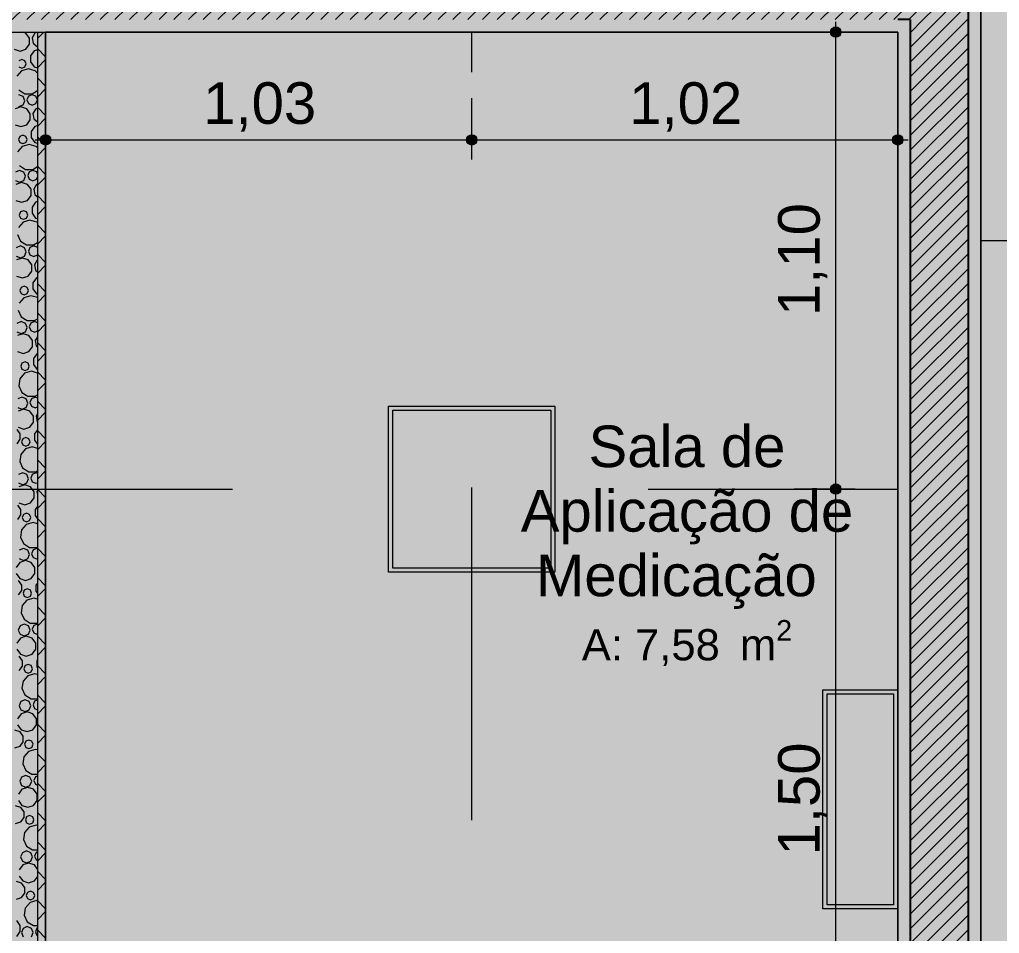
# Model space of a CAD drawing. Header units: metres. Extents: x -77 to -41.1, y -68 to -27.7.
# Drawn here: x -58.826 to -56.469, y -40.573 to -38.374 of the extents above; entities that cross this region are included whole.
import ezdxf

# ---------------------------------------------------------------- set-up
doc = ezdxf.new("R2010")
doc.units = ezdxf.units.M
doc.header["$MEASUREMENT"] = 0
doc.linetypes.add('AStair_dashed', pattern=[1.8, 0.8, -1])
for name, color, linetype in [('COTAS FORRO.EXEC', 7, 'Continuous'), ('FORRO.EXEC', 7, 'Continuous'), ('LUMINOTÉCNICA', 7, 'Continuous'), ('PAREDE CONSTRUIR', 7, 'Continuous'), ('ZONA', 7, 'Continuous')]:
    doc.layers.add(name, color=color, linetype=linetype)
for name, color, linetype, lineweight, true_color in [('COTAS FORRO.EXEC_Caneta_No__25', 7, 'Continuous', 13, 0x982312), ('LAJES.EST_Caneta_No__18', 7, 'Continuous', 0, 0xdfdfdf), ('LAJES.EST_Caneta_No__254', 7, 'Continuous', 0, 0xd1c9ad), ('LUMINOTÉCNICA_Caneta_No__27', 7, 'Continuous', 0, 0xbd2d17), ('LUMINOTÉCNICA_Caneta_No__46', 7, 'Continuous', 0, 0xbf8f00), ('LUMINOTÉCNICA_Caneta_No__56', 7, 'Continuous', 0, 0xffe495), ('ZONA_Caneta_No__56', 7, 'Continuous', 0, 0xffe495)]:
    doc.layers.add(name, color=color, linetype=linetype, lineweight=lineweight, true_color=true_color)
for name, color, linetype, lineweight in [('FORRO.EXEC_Caneta_No__241', 7, 'Continuous', 13), ('LUMINOTÉCNICA_Caneta_No__96', 252, 'Continuous', 0), ('PAREDE CONSTRUIR_Caneta_No__241', 7, 'Continuous', 13), ('PAREDE CONSTRUIR_Caneta_No__3', 7, 'Continuous', 25), ('PAREDE CONSTRUIR_Caneta_No__83', 84, 'Continuous', 0), ('PAREDE CONSTRUIR_Caneta_No__96', 252, 'Continuous', 0), ('Selos de Zona Archicad_Caneta_No__11', 7, 'Continuous', 5)]:
    doc.layers.add(name, color=color, linetype=linetype, lineweight=lineweight)
doc.styles.add('GENERATED_STYLE_1', font='arial.ttf')
doc.dimstyles.new('GENERATED_STYLE__1', dxfattribs={"dimtxt": 0.1, "dimasz": 0.0475, "dimexe": 0.18, "dimexo": 0.1, "dimgap": 0, "dimtad": 1, "dimtih": 1, "dimtoh": 1, "dimzin": 0, "dimdsep": 46, "dimtxsty": 'GENERATED_STYLE_1', "dimblk": 'ARROWHEAD_11', "dimblk1": 'ARROWHEAD_11', "dimblk2": 'ARROWHEAD_11', "dimcen": 0.09, "dimclrd": 256, "dimclre": 256, "dimclrt": 256, "dimadec": 0, "dimazin": 0, "dimtfac": 1, "dimtdec": 4, "dimtmove": 0, "dimatfit": 3, "dimfxl": 0, "dimtolj": 1, "dimtzin": 0, "dimarcsym": 0})
doc.dimstyles.new('GENERATED_STYLE__2', dxfattribs={"dimtxt": 0.1, "dimasz": 0.0475, "dimexe": 0.18, "dimexo": 0.1, "dimgap": 0, "dimtad": 1, "dimzin": 0, "dimdsep": 46, "dimtxsty": 'GENERATED_STYLE_1', "dimblk": 'ARROWHEAD_11', "dimblk1": 'ARROWHEAD_11', "dimblk2": 'ARROWHEAD_11', "dimcen": 0.09, "dimclrd": 256, "dimclre": 256, "dimclrt": 256, "dimadec": 0, "dimazin": 0, "dimtfac": 1, "dimtdec": 4, "dimtmove": 0, "dimatfit": 3, "dimfxl": 0, "dimtolj": 1, "dimtzin": 0, "dimarcsym": 0})
pattern_1 = [(45, (0, 0), (-0.0176776695, 0.0176776695), [])]

# ---------------------------------------------------------------- blocks, each defined once
blk = doc.blocks.new('Sala de Aplicação de Medicação_9_10_3', base_point=(-57.2209, -39.6223))
at = {"layer": 'Selos de Zona Archicad_Caneta_No__11', "color": 7, "lineweight": 5, "insert": (-57.2209, -39.3508), "char_height": 0.1, "width": 1, "attachment_point": 2, "line_spacing_factor": 0.931816, "style": 'GENERATED_STYLE_1'}
blk.add_mtext('\\A1;{\\pqc;\\pt0,0.55;\\fArial|b0|i0|c0|p0;\\W1.000000;Sala de Aplicação de Medicação\\fArial|b0|i0|c0|p0;\\W1.000000;\\A1{\\H.66x;\\S^  ;}\\fArial|b0|i0|c0|p0;\\W1.000000;\\fArial|b0|i0|c0|p0;\\W1.000000;\\A1{\\H.66x;\\S^  ;}}', dxfattribs=at)
at = {"layer": 'Selos de Zona Archicad_Caneta_No__11', "color": 7, "lineweight": 5, "insert": (-57.2209, -39.8189), "char_height": 0.075, "attachment_point": 2, "style": 'GENERATED_STYLE_1'}
blk.add_mtext('\\A1;{\\pqc;\\pt0,0.55;\\fArial|b0|i0|c0|p0;\\W1.000000;A: 7,58\\fArial|b0|i0|c0|p0;\\W1.000000;\\A1{\\H.66x;\\S^  ;}\\fArial|b0|i0|c0|p0;\\W1.000000; m\\fArial|b0|i0|c0|p0;\\W1.000000;\\A1{\\H.66x;\\S2^  ;}}', dxfattribs=at)
blk = doc.blocks.new('*X54')
at = {"layer": 'PAREDE CONSTRUIR_Caneta_No__96', "color": 252, "linetype": 'Continuous', "lineweight": 0}
for p, q in [((-58.8112, -38.4063), (-58.8191, -38.4037)), ((-58.8025, -38.4182), (-58.8112, -38.4063)), ((-58.8025, -38.4329), (-58.8025, -38.4182)), ((-58.7895, -38.4065), (-58.7961, -38.4178)), ((-58.7961, -38.4178), (-58.7938, -38.4308)), ((-58.7837, -38.4044), (-58.7895, -38.4065)), ((-58.8112, -38.4449), (-58.8025, -38.4329)), ((-58.7938, -38.4308), (-58.7837, -38.4392)), ((-58.7837, -38.4392), (-58.7837, -38.4392)), ((-58.8392, -38.4449), (-58.8252, -38.4494)), ((-58.8252, -38.4494), (-58.8112, -38.4449)), ((-58.7916, -38.4492), (-58.8002, -38.461)), ((-58.8002, -38.461), (-58.8002, -38.4757)), ((-58.7837, -38.4467), (-58.7916, -38.4492)), ((-58.8207, -38.4696), (-58.828, -38.4727)), ((-58.828, -38.4873), (-58.8207, -38.4903)), ((-58.8134, -38.4727), (-58.8207, -38.4696)), ((-58.8207, -38.4903), (-58.8134, -38.4873)), ((-58.8104, -38.48), (-58.8134, -38.4727)), ((-58.8134, -38.4873), (-58.8104, -38.48)), ((-58.8002, -38.4757), (-58.7916, -38.4875)), ((-58.7916, -38.4875), (-58.7837, -38.49)), ((-58.8217, -38.4971), (-58.833, -38.5101)), ((-58.8051, -38.4922), (-58.8217, -38.4971)), ((-58.7886, -38.4971), (-58.8051, -38.4922)), ((-58.7837, -38.5027), (-58.7886, -38.4971)), ((-58.8282, -38.5428), (-58.8137, -38.5522)), ((-58.8181, -38.5588), (-58.8282, -38.5546)), ((-58.8139, -38.5689), (-58.8181, -38.5588)), ((-58.8137, -38.5522), (-58.7965, -38.5522)), ((-58.8051, -38.5583), (-58.8088, -38.5671)), ((-58.7963, -38.5546), (-58.8051, -38.5583)), ((-58.7965, -38.5522), (-58.7837, -38.544)), ((-58.7874, -38.5583), (-58.7963, -38.5546)), ((-58.7837, -38.5671), (-58.7874, -38.5583)), ((-58.8233, -38.5837), (-58.8374, -38.5883)), ((-58.8282, -38.5832), (-58.8181, -38.579)), ((-58.8093, -38.5883), (-58.8233, -38.5837)), ((-58.8181, -38.579), (-58.8139, -38.5689)), ((-58.8088, -38.5671), (-58.8051, -38.576)), ((-58.8051, -38.576), (-58.7963, -38.5797)), ((-58.7963, -38.5797), (-58.7874, -38.576)), ((-58.7874, -38.576), (-58.7837, -38.5671)), ((-58.8006, -38.6002), (-58.8093, -38.5883)), ((-58.8006, -38.6149), (-58.8006, -38.6002)), ((-58.7876, -38.5885), (-58.7942, -38.5998)), ((-58.7942, -38.5998), (-58.7919, -38.6128)), ((-58.7837, -38.587), (-58.7876, -38.5885)), ((-58.8374, -38.6269), (-58.8233, -38.6314)), ((-58.8233, -38.6314), (-58.8093, -38.6269)), ((-58.8093, -38.6269), (-58.8006, -38.6149)), ((-58.7897, -38.6312), (-58.7983, -38.643)), ((-58.7919, -38.6128), (-58.7837, -38.6196)), ((-58.7837, -38.6293), (-58.7897, -38.6312)), ((-58.8262, -38.6547), (-58.8292, -38.662)), ((-58.8189, -38.6516), (-58.8262, -38.6547)), ((-58.8116, -38.6547), (-58.8189, -38.6516)), ((-58.8085, -38.662), (-58.8116, -38.6547)), ((-58.7983, -38.643), (-58.7983, -38.6577)), ((-58.8292, -38.662), (-58.8262, -38.6693)), ((-58.8262, -38.6693), (-58.8189, -38.6723)), ((-58.8033, -38.6742), (-58.8198, -38.6791)), ((-58.8189, -38.6723), (-58.8116, -38.6693)), ((-58.8116, -38.6693), (-58.8085, -38.662)), ((-58.7867, -38.6791), (-58.8033, -38.6742)), ((-58.7983, -38.6577), (-58.7897, -38.6695)), ((-58.7897, -38.6695), (-58.7837, -38.6714)), ((-58.8198, -38.6791), (-58.8311, -38.6921)), ((-58.7837, -38.6825), (-58.7867, -38.6791)), ((-58.8264, -38.7248), (-58.8119, -38.7342)), ((-58.8263, -38.7366), (-58.8364, -38.7408)), ((-58.8162, -38.7408), (-58.8263, -38.7366)), ((-58.812, -38.7509), (-58.8162, -38.7408)), ((-58.8119, -38.7342), (-58.7946, -38.7342)), ((-58.8033, -38.7403), (-58.8069, -38.7491)), ((-58.8069, -38.7491), (-58.8033, -38.758)), ((-58.7944, -38.7366), (-58.8033, -38.7403)), ((-58.7946, -38.7342), (-58.7837, -38.7271)), ((-58.7855, -38.7403), (-58.7944, -38.7366)), ((-58.7837, -38.7447), (-58.7855, -38.7403)), ((-58.8364, -38.761), (-58.8263, -38.7652)), ((-58.8215, -38.7657), (-58.8355, -38.7703)), ((-58.8263, -38.7652), (-58.8162, -38.761)), ((-58.8075, -38.7703), (-58.8215, -38.7657)), ((-58.8162, -38.761), (-58.812, -38.7509)), ((-58.7988, -38.7822), (-58.8075, -38.7703)), ((-58.8033, -38.758), (-58.7944, -38.7617)), ((-58.7944, -38.7617), (-58.7855, -38.758)), ((-58.7858, -38.7705), (-58.7923, -38.7818)), ((-58.7837, -38.7697), (-58.7858, -38.7705)), ((-58.7855, -38.758), (-58.7837, -38.7536)), ((-58.7988, -38.7969), (-58.7988, -38.7822)), ((-58.7923, -38.7818), (-58.7901, -38.7948)), ((-58.7901, -38.7948), (-58.7837, -38.8001)), ((-58.8355, -38.8089), (-58.8215, -38.8134)), ((-58.8215, -38.8134), (-58.8075, -38.8089)), ((-58.8075, -38.8089), (-58.7988, -38.7969)), ((-58.7879, -38.8132), (-58.7965, -38.825)), ((-58.7837, -38.8119), (-58.7879, -38.8132)), ((-58.8243, -38.8367), (-58.8274, -38.844)), ((-58.817, -38.8336), (-58.8243, -38.8367)), ((-58.8097, -38.8367), (-58.817, -38.8336)), ((-58.8067, -38.844), (-58.8097, -38.8367)), ((-58.7965, -38.825), (-58.7965, -38.8397)), ((-58.7965, -38.8397), (-58.7879, -38.8515)), ((-58.818, -38.861), (-58.8292, -38.8741)), ((-58.8274, -38.844), (-58.8243, -38.8513)), ((-58.8243, -38.8513), (-58.817, -38.8543)), ((-58.8014, -38.8562), (-58.818, -38.861)), ((-58.817, -38.8543), (-58.8097, -38.8513)), ((-58.8097, -38.8513), (-58.8067, -38.844)), ((-58.7849, -38.861), (-58.8014, -38.8562)), ((-58.7879, -38.8515), (-58.7837, -38.8528)), ((-58.7837, -38.8624), (-58.7849, -38.861)), ((-58.8317, -38.8912), (-58.8245, -38.9068)), ((-58.8245, -38.9068), (-58.81, -38.9162)), ((-58.7928, -38.9162), (-58.7837, -38.9103)), ((-58.8245, -38.9186), (-58.8346, -38.9228)), ((-58.8143, -38.9228), (-58.8245, -38.9186)), ((-58.8102, -38.9329), (-58.8143, -38.9228)), ((-58.8143, -38.943), (-58.8102, -38.9329)), ((-58.81, -38.9162), (-58.7928, -38.9162)), ((-58.8014, -38.9223), (-58.8051, -38.9311)), ((-58.8051, -38.9311), (-58.8014, -38.94)), ((-58.7925, -38.9186), (-58.8014, -38.9223)), ((-58.7837, -38.9222), (-58.7925, -38.9186)), ((-58.8346, -38.943), (-58.8245, -38.9472)), ((-58.8196, -38.9477), (-58.8336, -38.9523)), ((-58.8245, -38.9472), (-58.8143, -38.943)), ((-58.8056, -38.9523), (-58.8196, -38.9477)), ((-58.7969, -38.9642), (-58.8056, -38.9523)), ((-58.8014, -38.94), (-58.7925, -38.9437)), ((-58.7925, -38.9437), (-58.7837, -38.94)), ((-58.7839, -38.9525), (-58.7905, -38.9638)), ((-58.7837, -38.9524), (-58.7839, -38.9525)), ((-58.8056, -38.9909), (-58.7969, -38.9789)), ((-58.7969, -38.9789), (-58.7969, -38.9642)), ((-58.7905, -38.9638), (-58.7882, -38.9767)), ((-58.7882, -38.9767), (-58.7837, -38.9805)), ((-58.8336, -38.9909), (-58.8196, -38.9954)), ((-58.8196, -38.9954), (-58.8056, -38.9909)), ((-58.786, -38.9952), (-58.7946, -39.007)), ((-58.7946, -39.007), (-58.7946, -39.0216)), ((-58.7837, -38.9945), (-58.786, -38.9952)), ((-58.8225, -39.0187), (-58.8255, -39.026)), ((-58.8255, -39.026), (-58.8225, -39.0333)), ((-58.8152, -39.0156), (-58.8225, -39.0187)), ((-58.8079, -39.0187), (-58.8152, -39.0156)), ((-58.8048, -39.026), (-58.8079, -39.0187)), ((-58.8079, -39.0333), (-58.8048, -39.026)), ((-58.7946, -39.0216), (-58.786, -39.0335)), ((-58.8161, -39.043), (-58.8274, -39.0561)), ((-58.8225, -39.0333), (-58.8152, -39.0363)), ((-58.7996, -39.0382), (-58.8161, -39.043)), ((-58.8152, -39.0363), (-58.8079, -39.0333)), ((-58.7837, -39.0428), (-58.7996, -39.0382)), ((-58.786, -39.0335), (-58.7837, -39.0342)), ((-58.8298, -39.0731), (-58.8227, -39.0888)), ((-58.8226, -39.1006), (-58.8327, -39.1048)), ((-58.8227, -39.0888), (-58.8082, -39.0982)), ((-58.8125, -39.1048), (-58.8226, -39.1006)), ((-58.8082, -39.0982), (-58.7909, -39.0982)), ((-58.7907, -39.1006), (-58.7996, -39.1043)), ((-58.7909, -39.0982), (-58.7837, -39.0935)), ((-58.7837, -39.1035), (-58.7907, -39.1006)), ((-58.8327, -39.125), (-58.8226, -39.1292)), ((-58.8226, -39.1292), (-58.8125, -39.125)), ((-58.8083, -39.1149), (-58.8125, -39.1048)), ((-58.8125, -39.125), (-58.8083, -39.1149)), ((-58.7996, -39.1043), (-58.8032, -39.1131)), ((-58.8032, -39.1131), (-58.7996, -39.122)), ((-58.7996, -39.122), (-58.7907, -39.1257)), ((-58.7907, -39.1257), (-58.7837, -39.1228)), ((-58.8178, -39.1297), (-58.8318, -39.1343)), ((-58.8038, -39.1343), (-58.8178, -39.1297)), ((-58.7951, -39.1462), (-58.8038, -39.1343)), ((-58.7951, -39.1609), (-58.7951, -39.1462)), ((-58.7837, -39.1373), (-58.7886, -39.1458)), ((-58.7886, -39.1458), (-58.7864, -39.1587)), ((-58.8318, -39.1729), (-58.8178, -39.1774)), ((-58.8178, -39.1774), (-58.8038, -39.1729)), ((-58.8038, -39.1729), (-58.7951, -39.1609)), ((-58.7864, -39.1587), (-58.7837, -39.161)), ((-58.7842, -39.1772), (-58.7928, -39.189)), ((-58.7928, -39.189), (-58.7928, -39.2036)), ((-58.7837, -39.1771), (-58.7842, -39.1772)), ((-58.8206, -39.2007), (-58.8237, -39.208)), ((-58.8237, -39.208), (-58.8206, -39.2153)), ((-58.8133, -39.1976), (-58.8206, -39.2007)), ((-58.8206, -39.2153), (-58.8133, -39.2183)), ((-58.7977, -39.2202), (-58.8142, -39.225)), ((-58.806, -39.2007), (-58.8133, -39.1976)), ((-58.8133, -39.2183), (-58.806, -39.2153)), ((-58.803, -39.208), (-58.806, -39.2007)), ((-58.806, -39.2153), (-58.803, -39.208)), ((-58.7837, -39.2243), (-58.7977, -39.2202)), ((-58.7928, -39.2036), (-58.7842, -39.2155)), ((-58.7842, -39.2155), (-58.7837, -39.2156)), ((-58.8255, -39.2381), (-58.828, -39.2551)), ((-58.8142, -39.225), (-58.8255, -39.2381)), ((-58.828, -39.2551), (-58.8208, -39.2708)), ((-58.8207, -39.2826), (-58.8309, -39.2868)), ((-58.8208, -39.2708), (-58.8063, -39.2802)), ((-58.8106, -39.2868), (-58.8207, -39.2826)), ((-58.8065, -39.2969), (-58.8106, -39.2868)), ((-58.8063, -39.2802), (-58.7891, -39.2802)), ((-58.7977, -39.2862), (-58.8014, -39.2951)), ((-58.7888, -39.2826), (-58.7977, -39.2862)), ((-58.7891, -39.2802), (-58.7837, -39.2767)), ((-58.7837, -39.2847), (-58.7888, -39.2826)), ((-58.8309, -39.307), (-58.8207, -39.3112)), ((-58.8159, -39.3117), (-58.8299, -39.3163)), ((-58.8207, -39.3112), (-58.8106, -39.307)), ((-58.8019, -39.3163), (-58.8159, -39.3117)), ((-58.8106, -39.307), (-58.8065, -39.2969)), ((-58.8014, -39.2951), (-58.7977, -39.304)), ((-58.7977, -39.304), (-58.7888, -39.3077)), ((-58.7888, -39.3077), (-58.7837, -39.3055)), ((-58.7932, -39.3282), (-58.8019, -39.3163)), ((-58.7932, -39.3429), (-58.7932, -39.3282)), ((-58.7837, -39.3225), (-58.7868, -39.3278)), ((-58.7868, -39.3278), (-58.7845, -39.3407)), ((-58.8249, -39.3707), (-58.8326, -39.36)), ((-58.8299, -39.3549), (-58.8159, -39.3594)), ((-58.8159, -39.3594), (-58.8019, -39.3549)), ((-58.8019, -39.3549), (-58.7932, -39.3429)), ((-58.7837, -39.3611), (-58.7909, -39.371)), ((-58.7845, -39.3407), (-58.7837, -39.3414)), ((-58.8326, -39.3945), (-58.8249, -39.3838)), ((-58.8249, -39.3838), (-58.8249, -39.3707)), ((-58.8188, -39.3826), (-58.8218, -39.39)), ((-58.8115, -39.3796), (-58.8188, -39.3826)), ((-58.8042, -39.3826), (-58.8115, -39.3796)), ((-58.8011, -39.39), (-58.8042, -39.3826)), ((-58.7909, -39.371), (-58.7909, -39.3856)), ((-58.7909, -39.3856), (-58.7837, -39.3955)), ((-58.8124, -39.407), (-58.8237, -39.4201)), ((-58.8218, -39.39), (-58.8188, -39.3973)), ((-58.8188, -39.3973), (-58.8115, -39.4003)), ((-58.7958, -39.4022), (-58.8124, -39.407)), ((-58.8115, -39.4003), (-58.8042, -39.3973)), ((-58.8042, -39.3973), (-58.8011, -39.39)), ((-58.7837, -39.4057), (-58.7958, -39.4022)), ((-58.8237, -39.4201), (-58.8261, -39.4371)), ((-58.8261, -39.4371), (-58.819, -39.4528)), ((-58.819, -39.4528), (-58.8045, -39.4622)), ((-58.8189, -39.4646), (-58.829, -39.4688)), ((-58.8088, -39.4688), (-58.8189, -39.4646)), ((-58.8046, -39.4789), (-58.8088, -39.4688)), ((-58.8088, -39.489), (-58.8046, -39.4789)), ((-58.8045, -39.4622), (-58.7872, -39.4622)), ((-58.7958, -39.4682), (-58.7995, -39.4771)), ((-58.7995, -39.4771), (-58.7958, -39.486)), ((-58.787, -39.4646), (-58.7958, -39.4682)), ((-58.7872, -39.4622), (-58.7837, -39.4599)), ((-58.7837, -39.4659), (-58.787, -39.4646)), ((-58.829, -39.489), (-58.8189, -39.4932)), ((-58.8141, -39.4937), (-58.8281, -39.4983)), ((-58.8189, -39.4932), (-58.8088, -39.489)), ((-58.8, -39.4983), (-58.8141, -39.4937)), ((-58.7914, -39.5102), (-58.8, -39.4983)), ((-58.7958, -39.486), (-58.787, -39.4896)), ((-58.787, -39.4896), (-58.7837, -39.4883)), ((-58.8, -39.5369), (-58.7914, -39.5249)), ((-58.7914, -39.5249), (-58.7914, -39.5102)), ((-58.7837, -39.5077), (-58.7849, -39.5098)), ((-58.7849, -39.5098), (-58.7837, -39.5167)), ((-58.8231, -39.5527), (-58.8308, -39.542)), ((-58.8281, -39.5369), (-58.8141, -39.5414)), ((-58.8141, -39.5414), (-58.8, -39.5369)), ((-58.7837, -39.5457), (-58.7891, -39.553)), ((-58.8308, -39.5765), (-58.8231, -39.5658)), ((-58.8231, -39.5658), (-58.8231, -39.5527)), ((-58.8169, -39.5646), (-58.8199, -39.572)), ((-58.8199, -39.572), (-58.8169, -39.5793)), ((-58.8096, -39.5616), (-58.8169, -39.5646)), ((-58.8023, -39.5646), (-58.8096, -39.5616)), ((-58.7993, -39.572), (-58.8023, -39.5646)), ((-58.8023, -39.5793), (-58.7993, -39.572)), ((-58.7891, -39.553), (-58.7891, -39.5676)), ((-58.7891, -39.5676), (-58.7837, -39.575)), ((-58.8105, -39.589), (-58.8218, -39.6021)), ((-58.8169, -39.5793), (-58.8096, -39.5823)), ((-58.794, -39.5842), (-58.8105, -39.589)), ((-58.8096, -39.5823), (-58.8023, -39.5793)), ((-58.7837, -39.5872), (-58.794, -39.5842)), ((-58.8218, -39.6021), (-58.8243, -39.6191)), ((-58.8243, -39.6191), (-58.8171, -39.6348)), ((-58.8171, -39.6348), (-58.8026, -39.6441)), ((-58.8026, -39.6441), (-58.7854, -39.6441)), ((-58.7854, -39.6441), (-58.7837, -39.6431)), ((-58.817, -39.6466), (-58.8271, -39.6508)), ((-58.8069, -39.6508), (-58.817, -39.6466)), ((-58.8027, -39.6609), (-58.8069, -39.6508)), ((-58.8069, -39.671), (-58.8027, -39.6609)), ((-58.794, -39.6502), (-58.7977, -39.6591)), ((-58.7977, -39.6591), (-58.794, -39.668)), ((-58.7851, -39.6466), (-58.794, -39.6502)), ((-58.794, -39.668), (-58.7851, -39.6716)), ((-58.7837, -39.6472), (-58.7851, -39.6466)), ((-58.8262, -39.6803), (-58.8349, -39.6922)), ((-58.8271, -39.671), (-58.817, -39.6752)), ((-58.8122, -39.6757), (-58.8262, -39.6803)), ((-58.817, -39.6752), (-58.8069, -39.671)), ((-58.7982, -39.6803), (-58.8122, -39.6757)), ((-58.7895, -39.6922), (-58.7982, -39.6803)), ((-58.7895, -39.7069), (-58.7895, -39.6922)), ((-58.7851, -39.6716), (-58.7837, -39.6711)), ((-58.8349, -39.7069), (-58.8262, -39.7188)), ((-58.7982, -39.7188), (-58.7895, -39.7069)), ((-58.8212, -39.7347), (-58.8289, -39.724)), ((-58.8262, -39.7188), (-58.8122, -39.7234)), ((-58.8212, -39.7478), (-58.8212, -39.7347)), ((-58.8122, -39.7234), (-58.7982, -39.7188)), ((-58.7837, -39.7302), (-58.7872, -39.735)), ((-58.7872, -39.735), (-58.7872, -39.7496)), ((-58.8289, -39.7585), (-58.8212, -39.7478)), ((-58.8151, -39.7466), (-58.8181, -39.754)), ((-58.8181, -39.754), (-58.8151, -39.7613)), ((-58.8078, -39.7436), (-58.8151, -39.7466)), ((-58.8151, -39.7613), (-58.8078, -39.7643)), ((-58.8004, -39.7466), (-58.8078, -39.7436)), ((-58.8078, -39.7643), (-58.8004, -39.7613)), ((-58.7974, -39.754), (-58.8004, -39.7466)), ((-58.8004, -39.7613), (-58.7974, -39.754)), ((-58.7872, -39.7496), (-58.7837, -39.7544)), ((-58.82, -39.7841), (-58.8224, -39.8011)), ((-58.8087, -39.771), (-58.82, -39.7841)), ((-58.7921, -39.7662), (-58.8087, -39.771)), ((-58.7837, -39.7686), (-58.7921, -39.7662)), ((-58.8224, -39.8011), (-58.8153, -39.8168)), ((-58.8253, -39.8328), (-58.8295, -39.8429)), ((-58.8152, -39.8286), (-58.8253, -39.8328)), ((-58.8153, -39.8168), (-58.8008, -39.8261)), ((-58.8051, -39.8328), (-58.8152, -39.8286)), ((-58.8009, -39.8429), (-58.8051, -39.8328)), ((-58.8008, -39.8261), (-58.7837, -39.8261)), ((-58.7921, -39.8322), (-58.7958, -39.8411)), ((-58.7837, -39.8287), (-58.7921, -39.8322)), ((-58.8295, -39.8429), (-58.8253, -39.853)), ((-58.8253, -39.853), (-58.8152, -39.8572)), ((-58.8152, -39.8572), (-58.8051, -39.853)), ((-58.8051, -39.853), (-58.8009, -39.8429)), ((-58.7958, -39.8411), (-58.7921, -39.85)), ((-58.7921, -39.85), (-58.7837, -39.8535)), ((-58.8244, -39.8623), (-58.833, -39.8742)), ((-58.8104, -39.8577), (-58.8244, -39.8623)), ((-58.7963, -39.8623), (-58.8104, -39.8577)), ((-58.7877, -39.8742), (-58.7963, -39.8623)), ((-58.7877, -39.8889), (-58.7877, -39.8742)), ((-58.833, -39.8889), (-58.8244, -39.9008)), ((-58.8244, -39.9008), (-58.8104, -39.9054)), ((-58.8104, -39.9054), (-58.7963, -39.9008)), ((-58.7963, -39.9008), (-58.7877, -39.8889)), ((-58.8194, -39.9167), (-58.8271, -39.906)), ((-58.8194, -39.9298), (-58.8194, -39.9167)), ((-58.8059, -39.9256), (-58.8132, -39.9286)), ((-58.7986, -39.9286), (-58.8059, -39.9256)), ((-58.7837, -39.9148), (-58.7853, -39.917)), ((-58.7853, -39.917), (-58.7853, -39.9316)), ((-58.8271, -39.9404), (-58.8194, -39.9298)), ((-58.8132, -39.9286), (-58.8162, -39.9359)), ((-58.8162, -39.9359), (-58.8132, -39.9433)), ((-58.8132, -39.9433), (-58.8059, -39.9463)), ((-58.7903, -39.9482), (-58.8068, -39.953)), ((-58.8059, -39.9463), (-58.7986, -39.9433)), ((-58.7956, -39.9359), (-58.7986, -39.9286)), ((-58.7986, -39.9433), (-58.7956, -39.9359)), ((-58.7837, -39.9501), (-58.7903, -39.9482)), ((-58.7853, -39.9316), (-58.7837, -39.9339)), ((-58.8181, -39.9661), (-58.8206, -39.9831)), ((-58.8068, -39.953), (-58.8181, -39.9661)), ((-58.8206, -39.9831), (-58.8134, -39.9988)), ((-58.8234, -40.0148), (-58.8276, -40.0249)), ((-58.8133, -40.0106), (-58.8234, -40.0148)), ((-58.8134, -39.9988), (-58.7989, -40.0081)), ((-58.8032, -40.0148), (-58.8133, -40.0106)), ((-58.799, -40.0249), (-58.8032, -40.0148)), ((-58.7989, -40.0081), (-58.7837, -40.0081)), ((-58.7903, -40.0142), (-58.794, -40.0231)), ((-58.7837, -40.0115), (-58.7903, -40.0142)), ((-58.8225, -40.0442), (-58.8312, -40.0562)), ((-58.8276, -40.0249), (-58.8234, -40.035)), ((-58.8234, -40.035), (-58.8133, -40.0392)), ((-58.8085, -40.0397), (-58.8225, -40.0442)), ((-58.8133, -40.0392), (-58.8032, -40.035)), ((-58.7945, -40.0442), (-58.8085, -40.0397)), ((-58.8032, -40.035), (-58.799, -40.0249)), ((-58.7858, -40.0562), (-58.7945, -40.0442)), ((-58.794, -40.0231), (-58.7903, -40.032)), ((-58.7903, -40.032), (-58.7837, -40.0347)), ((-58.7858, -40.0709), (-58.7858, -40.0562)), ((-58.8252, -40.088), (-58.8377, -40.084)), ((-58.8312, -40.0709), (-58.8225, -40.0828)), ((-58.8175, -40.0987), (-58.8252, -40.088)), ((-58.8225, -40.0828), (-58.8085, -40.0874)), ((-58.8085, -40.0874), (-58.7945, -40.0828)), ((-58.7945, -40.0828), (-58.7858, -40.0709)), ((-58.8252, -40.1224), (-58.8175, -40.1118)), ((-58.8175, -40.1118), (-58.8175, -40.0987)), ((-58.8114, -40.1106), (-58.8144, -40.1179)), ((-58.804, -40.1076), (-58.8114, -40.1106)), ((-58.7967, -40.1106), (-58.804, -40.1076)), ((-58.7937, -40.1179), (-58.7967, -40.1106)), ((-58.8377, -40.1265), (-58.8252, -40.1224)), ((-58.805, -40.135), (-58.8163, -40.1481)), ((-58.8144, -40.1179), (-58.8114, -40.1253)), ((-58.8114, -40.1253), (-58.804, -40.1283)), ((-58.7884, -40.1302), (-58.805, -40.135)), ((-58.804, -40.1283), (-58.7967, -40.1253)), ((-58.7967, -40.1253), (-58.7937, -40.1179)), ((-58.7837, -40.1315), (-58.7884, -40.1302)), ((-58.8163, -40.1481), (-58.8187, -40.1651)), ((-58.8187, -40.1651), (-58.8116, -40.1808)), ((-58.8116, -40.1808), (-58.7971, -40.1901)), ((-58.8216, -40.1968), (-58.8258, -40.2069)), ((-58.8258, -40.2069), (-58.8216, -40.217)), ((-58.8115, -40.1926), (-58.8216, -40.1968)), ((-58.8014, -40.1968), (-58.8115, -40.1926)), ((-58.7972, -40.2069), (-58.8014, -40.1968)), ((-58.8014, -40.217), (-58.7972, -40.2069)), ((-58.7971, -40.1901), (-58.7837, -40.1901)), ((-58.7884, -40.1962), (-58.7921, -40.2051)), ((-58.7921, -40.2051), (-58.7884, -40.214)), ((-58.7837, -40.1943), (-58.7884, -40.1962)), ((-58.8207, -40.2262), (-58.8293, -40.2382)), ((-58.8216, -40.217), (-58.8115, -40.2212)), ((-58.8066, -40.2217), (-58.8207, -40.2262)), ((-58.8115, -40.2212), (-58.8014, -40.217)), ((-58.7926, -40.2262), (-58.8066, -40.2217)), ((-58.784, -40.2382), (-58.7926, -40.2262)), ((-58.7884, -40.214), (-58.7837, -40.2159)), ((-58.8293, -40.2529), (-58.8207, -40.2648)), ((-58.7926, -40.2648), (-58.784, -40.2529)), ((-58.784, -40.2529), (-58.784, -40.2382)), ((-58.8234, -40.27), (-58.8359, -40.266)), ((-58.8156, -40.2807), (-58.8234, -40.27)), ((-58.8207, -40.2648), (-58.8066, -40.2694)), ((-58.8156, -40.2938), (-58.8156, -40.2807)), ((-58.8066, -40.2694), (-58.7926, -40.2648)), ((-58.8359, -40.3085), (-58.8234, -40.3044)), ((-58.8234, -40.3044), (-58.8156, -40.2938)), ((-58.8095, -40.2926), (-58.8125, -40.2999)), ((-58.8125, -40.2999), (-58.8095, -40.3072)), ((-58.8022, -40.2896), (-58.8095, -40.2926)), ((-58.7949, -40.2926), (-58.8022, -40.2896)), ((-58.7919, -40.2999), (-58.7949, -40.2926)), ((-58.7949, -40.3072), (-58.7919, -40.2999)), ((-58.8031, -40.317), (-58.8144, -40.3301)), ((-58.8095, -40.3072), (-58.8022, -40.3103)), ((-58.7866, -40.3122), (-58.8031, -40.317)), ((-58.8022, -40.3103), (-58.7949, -40.3072)), ((-58.7837, -40.313), (-58.7866, -40.3122)), ((-58.8144, -40.3301), (-58.8169, -40.3471)), ((-58.8169, -40.3471), (-58.8097, -40.3628)), ((-58.8096, -40.3746), (-58.8197, -40.3788)), ((-58.8097, -40.3628), (-58.7952, -40.3721)), ((-58.7995, -40.3788), (-58.8096, -40.3746)), ((-58.7952, -40.3721), (-58.7837, -40.3721)), ((-58.8197, -40.3788), (-58.8239, -40.3889)), ((-58.8239, -40.3889), (-58.8197, -40.399)), ((-58.8197, -40.399), (-58.8096, -40.4032)), ((-58.8096, -40.4032), (-58.7995, -40.399)), ((-58.7953, -40.3889), (-58.7995, -40.3788)), ((-58.7995, -40.399), (-58.7953, -40.3889)), ((-58.7866, -40.3782), (-58.7902, -40.3871)), ((-58.7902, -40.3871), (-58.7866, -40.396)), ((-58.7837, -40.377), (-58.7866, -40.3782)), ((-58.7866, -40.396), (-58.7837, -40.3971)), ((-58.8188, -40.4082), (-58.8275, -40.4202)), ((-58.8048, -40.4037), (-58.8188, -40.4082)), ((-58.7908, -40.4082), (-58.8048, -40.4037)), ((-58.7837, -40.418), (-58.7908, -40.4082)), ((-58.8275, -40.4349), (-58.8188, -40.4468)), ((-58.7908, -40.4468), (-58.7837, -40.4371)), ((-58.8215, -40.452), (-58.834, -40.4479)), ((-58.8138, -40.4627), (-58.8215, -40.452)), ((-58.8188, -40.4468), (-58.8048, -40.4514)), ((-58.8138, -40.4758), (-58.8138, -40.4627)), ((-58.8048, -40.4514), (-58.7908, -40.4468)), ((-58.834, -40.4905), (-58.8215, -40.4864)), ((-58.8215, -40.4864), (-58.8138, -40.4758)), ((-58.8076, -40.4746), (-58.8107, -40.4819)), ((-58.8107, -40.4819), (-58.8076, -40.4892)), ((-58.8003, -40.4716), (-58.8076, -40.4746)), ((-58.8076, -40.4892), (-58.8003, -40.4923)), ((-58.793, -40.4746), (-58.8003, -40.4716)), ((-58.8003, -40.4923), (-58.793, -40.4892)), ((-58.79, -40.4819), (-58.793, -40.4746)), ((-58.793, -40.4892), (-58.79, -40.4819)), ((-58.8126, -40.512), (-58.815, -40.5291)), ((-58.8013, -40.499), (-58.8126, -40.512)), ((-58.7847, -40.4942), (-58.8013, -40.499)), ((-58.7837, -40.4945), (-58.7847, -40.4942)), ((-58.815, -40.5291), (-58.8079, -40.5448)), ((-58.8248, -40.554), (-58.8334, -40.5422)), ((-58.8248, -40.5686), (-58.8248, -40.554)), ((-58.8179, -40.5608), (-58.8221, -40.5709)), ((-58.8078, -40.5566), (-58.8179, -40.5608)), ((-58.8079, -40.5448), (-58.7933, -40.5541)), ((-58.7977, -40.5608), (-58.8078, -40.5566)), ((-58.7935, -40.5709), (-58.7977, -40.5608)), ((-58.7933, -40.5541), (-58.7837, -40.5541)), ((-58.7847, -40.5602), (-58.7884, -40.5691)), ((-58.7837, -40.5598), (-58.7847, -40.5602)), ((-58.8334, -40.5804), (-58.8248, -40.5686)), ((-58.8221, -40.5709), (-58.8179, -40.581)), ((-58.7977, -40.581), (-58.7935, -40.5709)), ((-58.7884, -40.5691), (-58.7847, -40.578))]:
    blk.add_line(p, q, dxfattribs=at)
blk = doc.blocks.new('*D217')
at = {"layer": 'COTAS FORRO.EXEC_Caneta_No__25', "linetype": 'Continuous', "lineweight": 13, "true_color": 0x982312}
for points in [[(-56.8756, -39.5037), (-56.8747, -39.5085), (-56.872, -39.5125), (-56.8679, -39.5152), (-56.8631, -39.5162), (-56.8584, -39.5152), (-56.8543, -39.5125), (-56.8516, -39.5085), (-56.8506, -39.5037), (-56.8516, -39.4989), (-56.8543, -39.4949), (-56.8584, -39.4921), (-56.8631, -39.4912), (-56.8679, -39.4921), (-56.872, -39.4949), (-56.8747, -39.4989)], [(-56.8756, -41.0002), (-56.8747, -41.005), (-56.872, -41.009), (-56.8679, -41.0117), (-56.8631, -41.0127), (-56.8584, -41.0117), (-56.8543, -41.009), (-56.8516, -41.005), (-56.8506, -41.0002), (-56.8516, -40.9954), (-56.8543, -40.9913), (-56.8584, -40.9886), (-56.8631, -40.9877), (-56.8679, -40.9886), (-56.872, -40.9913), (-56.8747, -40.9954)]]:
    blk.add_hatch(color=24, dxfattribs=at).paths.add_polyline_path(points)
at = {"layer": 'COTAS FORRO.EXEC_Caneta_No__25', "color": 24, "linetype": 'Continuous', "lineweight": 13, "true_color": 0x982312}
for p, q in [((-56.8756, -39.5037), (-56.9631, -39.5037)), ((-56.8163, -39.5037), (-56.8506, -39.5037)), ((-56.8631, -40.9877), (-56.8631, -39.5162)), ((-56.8756, -41.0002), (-56.9631, -41.0002)), ((-56.8163, -41.0002), (-56.8506, -41.0002))]:
    blk.add_line(p, q, dxfattribs=at)
for centre in [(-56.8631, -39.5037), (-56.8631, -41.0002)]:
    blk.add_circle(centre, 0.0125, dxfattribs=at)
at = {"layer": 'COTAS FORRO.EXEC_Caneta_No__25', "color": 24, "lineweight": 13, "true_color": 0x982312, "insert": (-56.8831, -40.3854), "char_height": 0.1, "attachment_point": 7, "rotation": 90, "style": 'GENERATED_STYLE_1'}
blk.add_mtext('\\A1;{\\pql;\\fArial|b0|i0|c0|p0;\\W1.000000;1,50}', dxfattribs=at)
blk = doc.blocks.new('ARROWHEAD_11')
at = {"color": 0, "linetype": 'Continuous', "lineweight": 0}
blk.add_line((0, 0), (-1, 0), dxfattribs=at)
at = {"color": 0, "linetype": 'Continuous', "lineweight": 0, "const_width": 0.25, "flags": 128}
blk.add_lwpolyline([(-0.125, 0, 1), (0.125, 0, 1)], format="xyb", close=True, dxfattribs=at)
blk = doc.blocks.new('*D218')
at = {"layer": 'COTAS FORRO.EXEC_Caneta_No__25', "linetype": 'Continuous', "lineweight": 13, "true_color": 0x982312}
for points in [[(-56.8756, -38.4037), (-56.8747, -38.4085), (-56.872, -38.4125), (-56.8679, -38.4152), (-56.8631, -38.4162), (-56.8584, -38.4152), (-56.8543, -38.4125), (-56.8516, -38.4085), (-56.8506, -38.4037), (-56.8516, -38.3989), (-56.8543, -38.3949), (-56.8584, -38.3921), (-56.8631, -38.3912), (-56.8679, -38.3921), (-56.872, -38.3949), (-56.8747, -38.3989)], [(-56.8756, -39.5037), (-56.8747, -39.5085), (-56.872, -39.5125), (-56.8679, -39.5152), (-56.8631, -39.5162), (-56.8584, -39.5152), (-56.8543, -39.5125), (-56.8516, -39.5085), (-56.8506, -39.5037), (-56.8516, -39.4989), (-56.8543, -39.4949), (-56.8584, -39.4921), (-56.8631, -39.4912), (-56.8679, -39.4921), (-56.872, -39.4949), (-56.8747, -39.4989)]]:
    blk.add_hatch(color=24, dxfattribs=at).paths.add_polyline_path(points)
at = {"layer": 'COTAS FORRO.EXEC_Caneta_No__25', "color": 24, "linetype": 'Continuous', "lineweight": 13, "true_color": 0x982312}
for p, q in [((-56.8631, -38.3912), (-56.8631, -38.3787)), ((-56.8756, -38.4037), (-56.91, -38.4037)), ((-56.8631, -39.4912), (-56.8631, -38.4162)), ((-56.7631, -38.4037), (-56.8506, -38.4037)), ((-56.8756, -39.5037), (-56.9631, -39.5037)), ((-56.8163, -39.5037), (-56.8506, -39.5037))]:
    blk.add_line(p, q, dxfattribs=at)
for centre in [(-56.8631, -38.4037), (-56.8631, -39.5037)]:
    blk.add_circle(centre, 0.0125, dxfattribs=at)
at = {"layer": 'COTAS FORRO.EXEC_Caneta_No__25', "color": 24, "lineweight": 13, "true_color": 0x982312, "insert": (-56.8831, -39.0872), "char_height": 0.1, "attachment_point": 7, "rotation": 90, "style": 'GENERATED_STYLE_1'}
blk.add_mtext('\\A1;{\\pql;\\fArial|b0|i0|c0|p0;\\W1.000000;1,10}', dxfattribs=at)
blk = doc.blocks.new('*D221')
at = {"layer": 'COTAS FORRO.EXEC_Caneta_No__25', "linetype": 'Continuous', "lineweight": 13, "true_color": 0x982312}
for points in [[(-58.7762, -38.6632), (-58.7753, -38.668), (-58.7726, -38.672), (-58.7685, -38.6748), (-58.7637, -38.6757), (-58.7589, -38.6748), (-58.7549, -38.672), (-58.7522, -38.668), (-58.7512, -38.6632), (-58.7522, -38.6584), (-58.7549, -38.6544), (-58.7589, -38.6517), (-58.7637, -38.6507), (-58.7685, -38.6517), (-58.7726, -38.6544), (-58.7753, -38.6584)], [(-57.7512, -38.6632), (-57.7503, -38.668), (-57.7476, -38.672), (-57.7435, -38.6748), (-57.7387, -38.6757), (-57.7339, -38.6748), (-57.7299, -38.672), (-57.7272, -38.668), (-57.7262, -38.6632), (-57.7272, -38.6584), (-57.7299, -38.6544), (-57.7339, -38.6517), (-57.7387, -38.6507), (-57.7435, -38.6517), (-57.7476, -38.6544), (-57.7503, -38.6584)]]:
    blk.add_hatch(color=24, dxfattribs=at).paths.add_polyline_path(points)
at = {"layer": 'COTAS FORRO.EXEC_Caneta_No__25', "color": 24, "linetype": 'Continuous', "lineweight": 13, "true_color": 0x982312}
for p, q in [((-57.7387, -38.6507), (-57.7387, -38.5632)), ((-58.7637, -38.6507), (-58.7637, -38.6163)), ((-58.7887, -38.6632), (-58.7762, -38.6632)), ((-58.7637, -38.7632), (-58.7637, -38.6757)), ((-58.7512, -38.6632), (-57.7512, -38.6632)), ((-57.7387, -38.7101), (-57.7387, -38.6757))]:
    blk.add_line(p, q, dxfattribs=at)
for centre in [(-58.7637, -38.6632), (-57.7387, -38.6632)]:
    blk.add_circle(centre, 0.0125, dxfattribs=at)
at = {"layer": 'COTAS FORRO.EXEC_Caneta_No__25', "color": 24, "lineweight": 13, "true_color": 0x982312, "insert": (-58.3847, -38.6432), "char_height": 0.1, "attachment_point": 7, "style": 'GENERATED_STYLE_1'}
blk.add_mtext('\\A1;{\\pql;\\fArial|b0|i0|c0|p0;\\W1.000000;1,03}', dxfattribs=at)
blk = doc.blocks.new('*D222')
at = {"layer": 'COTAS FORRO.EXEC_Caneta_No__25', "linetype": 'Continuous', "lineweight": 13, "true_color": 0x982312}
for points in [[(-57.7512, -38.6632), (-57.7503, -38.668), (-57.7476, -38.672), (-57.7435, -38.6748), (-57.7387, -38.6757), (-57.7339, -38.6748), (-57.7299, -38.672), (-57.7272, -38.668), (-57.7262, -38.6632), (-57.7272, -38.6584), (-57.7299, -38.6544), (-57.7339, -38.6517), (-57.7387, -38.6507), (-57.7435, -38.6517), (-57.7476, -38.6544), (-57.7503, -38.6584)], [(-56.7265, -38.6632), (-56.7256, -38.668), (-56.7229, -38.672), (-56.7188, -38.6748), (-56.714, -38.6757), (-56.7093, -38.6748), (-56.7052, -38.672), (-56.7025, -38.668), (-56.7015, -38.6632), (-56.7025, -38.6584), (-56.7052, -38.6544), (-56.7093, -38.6517), (-56.714, -38.6507), (-56.7188, -38.6517), (-56.7229, -38.6544), (-56.7256, -38.6584)]]:
    blk.add_hatch(color=24, dxfattribs=at).paths.add_polyline_path(points)
at = {"layer": 'COTAS FORRO.EXEC_Caneta_No__25', "color": 24, "linetype": 'Continuous', "lineweight": 13, "true_color": 0x982312}
for p, q in [((-57.7387, -38.6507), (-57.7387, -38.5632)), ((-56.714, -38.6507), (-56.714, -38.5632)), ((-57.7387, -38.7101), (-57.7387, -38.6757)), ((-57.7262, -38.6632), (-56.7265, -38.6632)), ((-56.714, -38.7101), (-56.714, -38.6757)), ((-56.7015, -38.6632), (-56.689, -38.6632))]:
    blk.add_line(p, q, dxfattribs=at)
for centre in [(-57.7387, -38.6632), (-56.714, -38.6632)]:
    blk.add_circle(centre, 0.0125, dxfattribs=at)
at = {"layer": 'COTAS FORRO.EXEC_Caneta_No__25', "color": 24, "lineweight": 13, "true_color": 0x982312, "insert": (-57.3598, -38.6432), "char_height": 0.1, "attachment_point": 7, "style": 'GENERATED_STYLE_1'}
blk.add_mtext('\\A1;{\\pql;\\fArial|b0|i0|c0|p0;\\W1.000000;1,02}', dxfattribs=at)
blk = doc.blocks.new('Fluorescent Lamp 26')
at = {"layer": 'LUMINOTÉCNICA_Caneta_No__27', "linetype": 'Continuous', "lineweight": 0, "true_color": 0xedc9c4}
blk.add_hatch(color=254, dxfattribs=at).paths.add_polyline_path([(0, 0), (0.4, 0), (0.4, 0.4), (0, 0.4)])
at = {"layer": 'LUMINOTÉCNICA_Caneta_No__27', "color": 22, "linetype": 'Continuous', "lineweight": 0, "true_color": 0xbd2d17}
for p, q in [((0.4, 0.4), (0, 0.4)), ((0, 0.4), (0, 0)), ((0.39, 0.39), (0.01, 0.39)), ((0.01, 0.39), (0.01, 0.01)), ((0.39, 0.01), (0.39, 0.39)), ((0.4, 0), (0.4, 0.4)), ((0, 0), (0.4, 0)), ((0.01, 0.01), (0.39, 0.01))]:
    blk.add_line(p, q, dxfattribs=at)
blk = doc.blocks.new('Fluorescent Lamp 26_6')
at = {"layer": 'LUMINOTÉCNICA_Caneta_No__56', "linetype": 'Continuous', "lineweight": 0, "true_color": 0xfef7e3}
blk.add_hatch(color=7, dxfattribs=at).paths.add_polyline_path([(0, 0), (0.5275, 0), (0.5275, 0.1799), (0, 0.1799)])
at = {"layer": 'LUMINOTÉCNICA_Caneta_No__46', "color": 42, "linetype": 'Continuous', "lineweight": 0, "true_color": 0xbf8f00}
for p, q in [((0.5275, 0.1799), (0, 0.1799)), ((0, 0.1799), (0, 0)), ((0.5175, 0.1699), (0.01, 0.1699)), ((0.01, 0.1699), (0.01, 0.01)), ((0.5175, 0.01), (0.5175, 0.1699)), ((0.5275, 0), (0.5275, 0.1799)), ((0, 0), (0.5275, 0)), ((0.01, 0.01), (0.5175, 0.01))]:
    blk.add_line(p, q, dxfattribs=at)

msp = doc.modelspace()

# ---------------------------------------------------------------- hatches: boundary and pattern name
at = {"layer": 'FORRO.EXEC', "linetype": 'Continuous', "lineweight": 0, "true_color": 0xfbfbfb}
for points in [[(-64.914, -38.2037), (-56.514, -38.2037), (-56.514, -42.3002), (-64.914, -42.3002), (-64.914, -47.1002), (-56.514, -47.1002), (-56.514, -52.5506), (-62.614, -52.5506), (-62.614, -54.0506), (-56.514, -54.0506), (-56.514, -56.6006), (-54.014, -56.6006), (-54.014, -54.5506), (-54.014, -53.0506), (-54.014, -52.3506), (-45.8136, -52.3506), (-45.8136, -50.8516), (-54.014, -50.8516), (-54.014, -36.7038), (-56.514, -36.7038), (-64.914, -36.7038)], [(-58.7637, -42.1002), (-56.714, -42.1002), (-56.714, -38.4037), (-58.7637, -38.4037)]]:
    msp.add_hatch(color=7, dxfattribs=at).paths.add_polyline_path(points)
at = {"layer": 'LAJES.EST_Caneta_No__18', "linetype": 'Continuous', "lineweight": 0, "true_color": 0xdfdfdf}
h = msp.add_hatch(dxfattribs=at)
h.set_pattern_fill('Piso_Externo__0003', color=254, style=0, pattern_type=2)
h.set_pattern_definition([(45, (0, 0.6), (-0.1909188, 0.1909188), [0, -0.18, 0, -0.27]), (110, (0.6, 0.6), (0.253717, 0.09234544), [0, -0.132, 0, -0.228])])
h.paths.add_polyline_path([(-76.514, -65.1016), (-73.814, -65.1016, -0.414214), (-75.814, -67.1016), (-66.814, -67.1016, -0.414214), (-68.814, -65.1016), (-68.814, -62.301), (-68.814, -45.4002, -0.414214), (-66.514, -43.1002), (-65.914, -43.1002), (-65.914, -42.3002), (-66.514, -42.3002), (-66.514, -38.2041), (-65.114, -38.2041), (-65.114, -36.7038), (-66.514, -36.7038), (-66.514, -32.5997), (-65.114, -32.5997), (-56.714, -32.5997), (-53.814, -32.5997), (-44.014, -32.5997), (-44.014, -42.3002), (-53.814, -42.3002), (-53.814, -47.1002), (-44.014, -47.1002), (-44.014, -50.8516), (-45.6136, -50.8516), (-45.6136, -52.3506), (-44.014, -52.3506), (-44.014, -60.3006), (-48.9163, -60.3006), (-48.9163, -61.1006), (-44.3609, -61.1006), (-44.3609, -67.1016), (-44.014, -67.1016), (-41.514, -67.1016), (-41.514, -28.1016), (-41.714, -28.1016), (-41.714, -60.3006), (-43.014, -60.3006), (-43.014, -30.0016), (-66.514, -30.0016), (-66.514, -28.1016), (-76.514, -28.1016)])
h.paths.add_polyline_path([(-73.814, -45.1016), (-76.314, -45.1016), (-76.314, -43.0892), (-75.7984, -43.0908, -0.414214), (-73.8139, -45.0876)], flags=0)
h.paths.add_polyline_path([(-73.814, -45.5846, -0.009328), (-73.814, -45.6604)], flags=0)
h.paths.add_polyline_path([(-52.814, -46.3002), (-52.814, -43.1002), (-44.014, -43.1002), (-44.014, -46.3002)], flags=0)
h.paths.add_polyline_path([(-67.714, -34.1), (-76.314, -34.1), (-76.314, -32.5997), (-67.714, -32.5997)], flags=0)
at = {"layer": 'LAJES.EST_Caneta_No__254', "linetype": 'Continuous', "lineweight": 0, "true_color": 0xd1c9ad}
h = msp.add_hatch(dxfattribs=at)
h.set_pattern_fill('Haie_OD_0003', color=9, style=0, pattern_type=2)
h.set_pattern_definition([(45, (0, 0.5), (-0.159099, 0.159099), [0, -0.15, 0, -0.225]), (110, (0.5, 0.5), (0.21143084, 0.07695453), [0, -0.11, 0, -0.19])])
h.paths.add_polyline_path([(-65.114, -47.1002), (-66.514, -47.1002), (-66.514, -60.3006), (-56.514, -60.3006), (-44.014, -60.3006), (-44.014, -56.6006), (-50.5957, -56.6006), (-50.5957, -54.2479), (-52.6157, -54.2479), (-52.6157, -52.5506), (-50.5957, -52.5506), (-45.6136, -52.5506), (-45.6136, -50.8516), (-44.014, -50.8516), (-44.014, -47.1002), (-53.814, -47.1002), (-53.814, -42.3002), (-44.014, -42.3002), (-44.014, -37.1002), (-51.174, -37.1002), (-51.174, -32.5997), (-53.814, -32.5997), (-56.714, -32.5997), (-58.7637, -32.5997), (-58.7637, -34.9038), (-63.464, -34.9038), (-63.464, -36.5038), (-65.114, -36.5038), (-65.114, -38.4037), (-63.464, -38.4037), (-63.464, -42.1002), (-65.114, -42.1002), (-65.114, -42.3002)])
h.paths.add_polyline_path([(-60.5596, -42.1002), (-60.5596, -38.4037), (-58.8637, -38.4037), (-58.8637, -42.1002)], flags=0)
h.paths.add_polyline_path([(-59.064, -48.7001), (-59.064, -47.3002), (-56.714, -47.3002), (-56.714, -48.7001)], flags=0)
at = {"layer": 'PAREDE CONSTRUIR', "linetype": 'Continuous', "lineweight": 0, "true_color": 0x000000}
h = msp.add_hatch(dxfattribs=at)
h.set_pattern_fill('common_brick_0003', color=18, style=0, pattern_type=2)
h.set_pattern_definition(pattern_1)
h.paths.add_polyline_path([(-56.684, -38.2337), (-58.8637, -38.2337), (-58.8637, -38.3737), (-56.684, -38.3737)])
h = msp.add_hatch(dxfattribs=at)
h.set_pattern_fill('common_brick_0003', color=18, style=0, pattern_type=2)
h.set_pattern_definition(pattern_1)
h.paths.add_polyline_path([(-56.684, -38.3737), (-56.544, -38.2337), (-56.684, -38.2337)])
h = msp.add_hatch(dxfattribs=at)
h.set_pattern_fill('common_brick_0003', color=18, style=0, pattern_type=2)
h.set_pattern_definition(pattern_1)
h.paths.add_polyline_path([(-56.684, -38.3737), (-56.544, -38.3737), (-56.544, -38.2337)])
at = {"layer": 'PAREDE CONSTRUIR', "linetype": 'Continuous', "lineweight": 0, "true_color": 0xffffff}
for points in [[(-56.544, -38.2337), (-56.544, -42.2702), (-56.514, -42.2702), (-56.514, -38.2337)], [(-56.714, -38.3737), (-58.8637, -38.3737), (-58.8637, -38.4037), (-56.714, -38.4037)], [(-56.714, -38.4037), (-56.684, -38.3737), (-56.714, -38.3737)], [(-56.714, -38.4037), (-56.684, -38.4037), (-56.684, -38.3737)], [(-56.714, -38.4037), (-56.714, -42.1002), (-56.684, -42.1002), (-56.684, -38.4037)]]:
    msp.add_hatch(color=7, dxfattribs=at).paths.add_polyline_path(points)
at = {"layer": 'PAREDE CONSTRUIR', "linetype": 'Continuous', "lineweight": 0, "true_color": 0x000000}
h = msp.add_hatch(dxfattribs=at)
h.set_pattern_fill('common_brick_0003', color=18, style=0, pattern_type=2)
h.set_pattern_definition(pattern_1)
h.paths.add_polyline_path([(-56.684, -38.3737), (-56.684, -42.1302), (-56.544, -42.1302), (-56.544, -38.3737)])
at = {"layer": 'PAREDE CONSTRUIR_Caneta_No__83', "linetype": 'Continuous', "lineweight": 0}
h = msp.add_hatch(dxfattribs=at)
h.set_pattern_fill('Placomur_0003', color=84, style=0, pattern_type=2)
h.set_pattern_definition([(45, (0, 0), (-0.03535534, 0.03535534), []), (135, (0, 0), (0.03535534, 0.03535534), [])])
h.paths.add_polyline_path([(-58.7837, -38.4037), (-58.7837, -42.1002), (-58.7637, -42.1002), (-58.7637, -38.4037)])

# ---------------------------------------------------------------- linework, layer by layer
at = {"layer": 'FORRO.EXEC_Caneta_No__241', "color": 7, "linetype": 'Continuous', "lineweight": 13, "flags": 128}
for points in [[(-64.914, -38.2037), (-56.514, -38.2037), (-56.514, -42.3002), (-64.914, -42.3002), (-64.914, -47.1002), (-56.514, -47.1002), (-56.514, -52.5506), (-62.614, -52.5506), (-62.614, -54.0506), (-56.514, -54.0506), (-56.514, -56.6006), (-54.014, -56.6006), (-54.014, -54.5506), (-54.014, -53.0506), (-54.014, -52.3506), (-45.8136, -52.3506), (-45.8136, -50.8516), (-54.014, -50.8516), (-54.014, -36.7038), (-56.514, -36.7038), (-64.914, -36.7038)], [(-58.7637, -42.1002), (-56.714, -42.1002), (-56.714, -38.4037), (-58.7637, -38.4037)]]:
    msp.add_lwpolyline(points, close=True, dxfattribs=at)
at = {"layer": 'LUMINOTÉCNICA_Caneta_No__96', "color": 252, "linetype": 'AStair_dashed', "lineweight": 0}
for p, q in [((-57.7387, -42.1002), (-57.7387, -38.4037)), ((-56.514, -38.9055), (-54.014, -38.9055)), ((-66.314, -39.5037), (-56.714, -39.5037))]:
    msp.add_line(p, q, dxfattribs=at)
at = {"layer": 'PAREDE CONSTRUIR_Caneta_No__241', "color": 7, "linetype": 'Continuous', "lineweight": 13}
msp.add_line((-58.7837, -38.4037), (-58.7837, -42.1002), dxfattribs=at)
at = {"layer": 'PAREDE CONSTRUIR_Caneta_No__241', "color": 7, "linetype": 'Continuous', "lineweight": 13, "flags": 128}
for points in [[(-56.514, -42.3002), (-56.514, -38.2037)], [(-58.8637, -38.4037), (-56.714, -38.4037)], [(-58.7637, -42.1002), (-58.7637, -38.4037)], [(-56.714, -38.4037), (-56.714, -42.1002)]]:
    msp.add_lwpolyline(points, dxfattribs=at)
at = {"layer": 'PAREDE CONSTRUIR_Caneta_No__3', "color": 7, "linetype": 'Continuous', "lineweight": 25}
for p, q in [((-56.544, -38.3737), (-56.544, -38.2337)), ((-56.684, -38.3737), (-56.714, -38.3737)), ((-56.684, -38.3737), (-56.714, -38.3737)), ((-56.684, -38.3737), (-56.684, -42.1302)), ((-56.544, -42.1302), (-56.544, -38.3737))]:
    msp.add_line(p, q, dxfattribs=at)
at = {"layer": 'ZONA_Caneta_No__56', "color": 41, "linetype": 'Continuous', "lineweight": 0, "true_color": 0xffe495, "flags": 128}
for points in [[(-64.914, -36.7038), (-64.914, -38.2037), (-56.514, -38.2037), (-56.514, -52.5506), (-62.614, -52.5506), (-62.614, -54.0506), (-56.514, -54.0506), (-56.514, -56.6006), (-54.014, -56.6006), (-54.014, -52.3506), (-45.8136, -52.3506), (-45.8136, -50.8516), (-54.014, -50.8516), (-54.014, -36.7038), (-56.514, -36.7038)], [(-56.714, -38.4037), (-58.7637, -38.4037), (-58.7637, -42.1002), (-56.714, -42.1002)]]:
    msp.add_lwpolyline(points, close=True, dxfattribs=at)

# ---------------------------------------------------------------- block references
at = {"layer": 'LUMINOTÉCNICA', "color": 61, "linetype": 'Continuous', "lineweight": 0, "true_color": 0xeaffaa, "xscale": -1}
msp.add_blockref('Fluorescent Lamp 26', (-57.5387, -39.7037), dxfattribs=at)
at = {"layer": 'LUMINOTÉCNICA', "color": 61, "linetype": 'Continuous', "lineweight": 0, "true_color": 0xeaffaa, "xscale": -1, "rotation": 90}
msp.add_blockref('Fluorescent Lamp 26_6', (-56.714, -39.9866), dxfattribs=at)
at = {"layer": 'PAREDE CONSTRUIR', "color": 7, "lineweight": 13}
msp.add_blockref('*X54', (0, 0), dxfattribs=at)
at = {"layer": 'ZONA', "color": 7, "linetype": 'Continuous', "lineweight": 0}
msp.add_blockref('Sala de Aplicação de Medicação_9_10_3', (-57.2209, -39.6223), dxfattribs=at)

# ---------------------------------------------------------------- dimensions: what is measured, and where the dimension line sits
at = {"layer": 'COTAS FORRO.EXEC', "color": 24, "linetype": 'Continuous', "lineweight": 13, "true_color": 0x982312}
for base, p1, p2, picture, middle in [((-56.8631, -38.4037), (-57.3752, -39.5037), (-56.714, -38.4037), '*D218', (-56.9331, -38.9577)), ((-56.8631, -39.5037), (-57.2776, -41.0002), (-57.3752, -39.5037), '*D217', (-56.9331, -40.2559))]:
    dim = msp.add_linear_dim(base=base, p1=p1, p2=p2, angle=90, dimstyle='GENERATED_STYLE__2', dxfattribs=at)
    dim.commit()
    dim.dimension.update_dxf_attribs({"geometry": picture, "text_midpoint": middle, "dimtype": 160, "text_rotation": 90})
for base, p1, p2, picture, middle in [((-56.714, -38.6632), (-57.7387, -38.5287), (-56.714, -38.4037), '*D222', (-57.2304, -38.5932)), ((-57.738713, -38.66321), (-58.763714, -40.251937), (-57.738713, -38.528674), '*D221', (-58.255216, -38.59321))]:
    dim = msp.add_linear_dim(base=base, p1=p1, p2=p2, dimstyle='GENERATED_STYLE__1', dxfattribs=at)
    dim.commit()
    dim.dimension.update_dxf_attribs({"geometry": picture, "text_midpoint": middle, "dimtype": 160})

doc.saveas('drawing.dxf')
